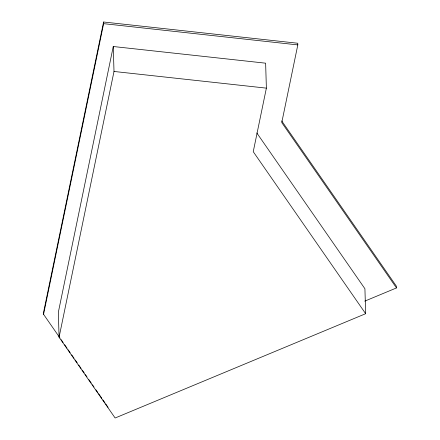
<?xml version="1.0" encoding="UTF-8"?>
<svg xmlns="http://www.w3.org/2000/svg" width="440" height="440" viewBox="0 0 440 440"><rect width="100%" height="100%" fill="white"/><g stroke="black" fill="none" stroke-linecap="round" stroke-linejoin="round"><path stroke-width="0.66" d="M364.771 301.131L396.495 287.925L281.76 122.579L297.814 44.902L297.764 43.246L103.582 22L43.505 312.67L43.555 314.325L59.972 337.986M43.555 314.325L103.631 23.655L103.582 22M365.657 313.704L253.242 151.696L266.376 88.138L265.634 63.184L113.267 46.514L58.339 312.268L59.081 337.222L115.132 418L365.657 313.704L364.92 288.75L256.806 132.952M59.081 337.222L114.004 71.462L113.267 46.514M103.631 23.655L297.814 44.902M114.004 71.462L266.376 88.138M281.71 120.929L396.445 286.27L396.495 287.925M61.149 339.675L63.102 342.491M64.663 344.745L67.012 348.128M68.184 349.817L70.136 352.632M71.704 354.888L74.047 358.264M75.218 359.959L77.176 362.775M78.738 365.024L81.081 368.407M82.258 370.095L84.211 372.911M85.382 374.605L86.95 376.855M88.902 379.676L91.245 383.053M92.422 384.742L93.984 386.997M95.937 389.813L97.895 392.629M98.675 393.756L101.8 398.266M102.977 399.955L104.929 402.771M105.71 403.898L108.059 407.275"/></g></svg>
